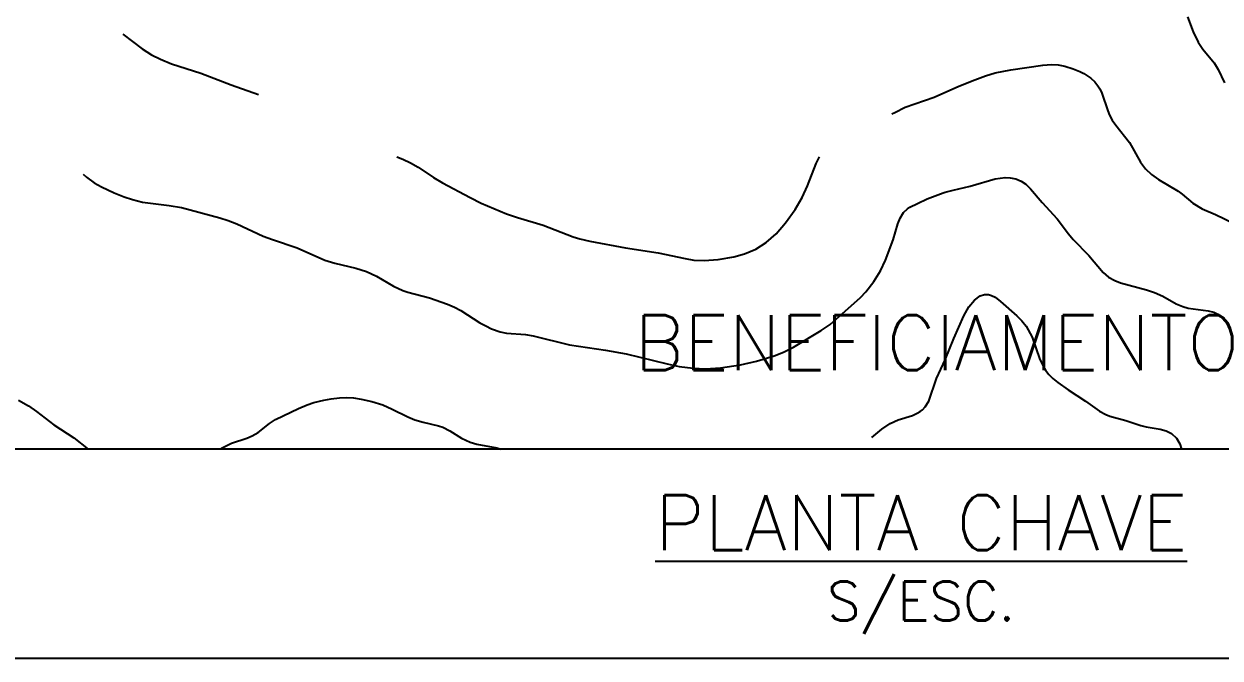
# Model space of a CAD drawing. Header units: millimetres. Extents: x 0 to 42050, y 0 to 29700.
# Drawn here: x 34265 to 38077, y 23652 to 25675 of the extents above; entities that cross this region are included whole.
import ezdxf
from ezdxf.enums import TextEntityAlignment as Align

# ---------------------------------------------------------------- set-up
doc = ezdxf.new("R2010")
doc.units = ezdxf.units.MM
doc.header["$LTSCALE"] = 50
doc.layers.add('CHAVE', color=8, linetype='Continuous', transparency=0.4)
for name, color, linetype in [('FRL5', 5, 'Continuous'), ('TR100', 3, 'Continuous'), ('TR140', 4, 'Continuous')]:
    doc.layers.add(name, color=color, linetype=linetype)
doc.styles.add('TR100', font='simplex.shx')
doc.styles.add('TR140', font='simplex.shx', dxfattribs={"height": 3.5})

# ---------------------------------------------------------------- blocks, each defined once
blk = doc.blocks.new('A$C348914f2')
at = {"layer": 'CHAVE', "flags": 128}
for points in [[(-3576.3, -3502.5), (-3557.9, -3550.1), (-3542.3, -3583.4), (-3527.2, -3605.8), (-3491.2, -3649.1), (-3478.4, -3670.3), (-3458.4, -3713.3)], [(-3576.3, -3502.5), (-3557.9, -3550.1), (-3542.3, -3583.4), (-3527.2, -3605.8), (-3491.2, -3649.1), (-3478.4, -3670.3), (-3458.4, -3713.3)], [(-6969.3, -3557.8), (-6908.3, -3604.8), (-6877.7, -3623.8), (-6849.7, -3638), (-6814, -3652.1), (-6721.1, -3681.8), (-6623.8, -3719.8), (-6536.7, -3749.7)], [(-4518.4, -3812.3), (-4509.3, -3807.1), (-4476, -3791.1), (-4383.7, -3758.2), (-4304.9, -3723.5), (-4254.6, -3703.6), (-4220.2, -3690.9), (-4189.9, -3681.5), (-4139.9, -3671.7), (-4037.9, -3657.2), (-4009.6, -3655), (-3988.4, -3656.1), (-3967.6, -3659.8), (-3940.6, -3668.2), (-3919.6, -3677.2), (-3907, -3683.5), (-3884.7, -3698.1), (-3872.2, -3709.6), (-3862, -3722.6), (-3856.1, -3731.7), (-3849.9, -3745.7), (-3830.4, -3802.7), (-3824.9, -3815.9), (-3816.1, -3831.7), (-3805, -3848.3), (-3761.7, -3903.8), (-3726, -3966.5), (-3709.8, -3986.9), (-3690.8, -4005), (-3669, -4021), (-3606.3, -4058.1), (-3593, -4067.9), (-3559, -4097.1), (-3529.2, -4115.1), (-3487.2, -4133), (-3428, -4161.2)], [(-6096.7, -3949), (-6077.6, -3956.8), (-6052.3, -3968.6), (-6028.1, -3982.2), (-5978.9, -4015), (-5951, -4031.8), (-5862.6, -4079.2), (-5827.6, -4096.5), (-5746.7, -4131.1), (-5712, -4142.7), (-5629.6, -4166.9), (-5533.9, -4204.5), (-5513.3, -4210.6), (-5480.7, -4217.7), (-5367.4, -4238.8), (-5263.4, -4254.9), (-5177.1, -4273.7), (-5149.5, -4278.4), (-5116.6, -4280), (-5072.1, -4276.3), (-5022.6, -4268), (-4987.9, -4258.5), (-4952.2, -4243.2), (-4919.2, -4222.2), (-4887.3, -4194.1), (-4857.1, -4159.8), (-4826.6, -4117.1), (-4804.5, -4078.6), (-4787.8, -4041.5), (-4760.2, -3970.4), (-4749.5, -3949)], [(-7096, -4004.4), (-7085.2, -4013.9), (-7060.5, -4031.6), (-7037.5, -4044.7), (-6997, -4063.8), (-6965.3, -4076.6), (-6938.7, -4085.6), (-6907.1, -4093.1), (-6822, -4103.9), (-6782.8, -4111), (-6660, -4143.5), (-6634, -4151.7), (-6606.2, -4162.6), (-6522.3, -4201.5), (-6492.4, -4212.8), (-6413.9, -4238.9), (-6325.3, -4278.3), (-6293.4, -4287.9), (-6227.2, -4304), (-6193.2, -4314.9), (-6161.3, -4329.7), (-6107.2, -4361.8), (-6077.2, -4375.1), (-6061.1, -4380.5), (-5991.8, -4398.8), (-5934.4, -4419.3), (-5912.3, -4428.9), (-5892.7, -4439.3), (-5831.8, -4478), (-5813, -4488.3), (-5794.6, -4497.3), (-5767, -4507), (-5746.5, -4511.4), (-5686.5, -4515.9), (-5661.3, -4519.6), (-5545.7, -4548.3), (-5431.2, -4565.2), (-5365.1, -4577.2), (-5235, -4609), (-5196.3, -4617.2), (-5152.1, -4623.2), (-5112.6, -4624.7), (-5064.2, -4621.8), (-5001.3, -4612.4), (-4949.9, -4600.8), (-4894.2, -4584.1), (-4863.7, -4571.9), (-4832.6, -4555.9), (-4743.8, -4503.1), (-4715.7, -4483.4), (-4618.6, -4397.3), (-4601.2, -4379.3), (-4575.9, -4346.2), (-4554.8, -4312.1), (-4538.8, -4278.7), (-4514.4, -4214), (-4499.1, -4162.4), (-4492.5, -4144.6), (-4485.2, -4131.5), (-4481, -4126.5), (-4468.9, -4115.1), (-4461.2, -4110), (-4437, -4097.3), (-4405.6, -4083.4), (-4354.8, -4063.6), (-4349.2, -4062.1)], [(-4349.2, -4062.1), (-4323.3, -4055.1), (-4268.6, -4043), (-4189.6, -4019.3), (-4158, -4014.9), (-4141.4, -4015.6), (-4123.4, -4019.5), (-4106, -4026.7), (-4091.7, -4036.5), (-4076.4, -4051.4), (-4040.1, -4095.1), (-3991.9, -4146.5), (-3955.5, -4195), (-3940.4, -4212.8), (-3890.9, -4263.2), (-3845.4, -4317.5), (-3828.4, -4332.3), (-3808.4, -4343.8), (-3789.8, -4350.7), (-3707, -4373.2), (-3681.7, -4381.5), (-3655, -4393.7), (-3612.3, -4417.6), (-3591.6, -4426.7), (-3574, -4431.4), (-3510.1, -4440.3), (-3492.6, -4444.6), (-3479.9, -4450.3), (-3460.3, -4462.4)], [(-4582.3, -4843.6), (-4550.4, -4817.6), (-4524.3, -4799.7), (-4498.7, -4788), (-4452.6, -4773.4), (-4437.7, -4766.9), (-4428.2, -4761.2), (-4421.1, -4755.9), (-4412.1, -4746.6), (-4400.7, -4728.2), (-4376.5, -4656.3), (-4348.9, -4596.6), (-4321.1, -4528.7), (-4289.3, -4456.6), (-4273, -4426.9), (-4255.6, -4406.3), (-4236.9, -4392.6), (-4223.1, -4388.2), (-4210.9, -4388.3), (-4201.5, -4390.8), (-4189.2, -4396.8), (-4172.2, -4410.2), (-4120.6, -4455.7), (-4104.2, -4471.9), (-4090.4, -4489), (-4071.5, -4524.4), (-4047.8, -4591.8), (-4036.9, -4616.6), (-4029, -4629.7), (-4018.8, -4642.9), (-4005.4, -4656.3), (-3989.9, -4669.1), (-3957, -4692.4), (-3901.3, -4727.8), (-3857.4, -4759.7), (-3836.7, -4771), (-3824, -4776.4), (-3773.3, -4789.9), (-3725.5, -4805.4), (-3708.1, -4809.6), (-3663.4, -4817.1), (-3644.1, -4822.6), (-3627.8, -4831.3), (-3611.5, -4846.3), (-3600.9, -4864.3), (-3595.3, -4880.9)], [(-4349.2, -4597.4), (-4348.9, -4596.6), (-4321.1, -4528.7), (-4289.3, -4456.6), (-4273, -4426.9), (-4255.6, -4406.3), (-4236.9, -4392.6), (-4223.1, -4388.2), (-4210.9, -4388.3), (-4201.5, -4390.8), (-4189.2, -4396.8), (-4172.2, -4410.2), (-4120.6, -4455.7), (-4104.2, -4471.9), (-4090.4, -4489), (-4071.5, -4524.4), (-4047.8, -4591.8), (-4036.9, -4616.6), (-4034.5, -4620.5)], [(-4058.4, -4561.5), (-4047.8, -4591.8), (-4036.9, -4616.6), (-4029, -4629.7), (-4018.8, -4642.9), (-4005.4, -4656.3), (-3989.9, -4669.1), (-3957, -4692.4), (-3901.3, -4727.8), (-3857.4, -4759.7), (-3836.7, -4771), (-3824, -4776.4), (-3773.3, -4789.9), (-3725.5, -4805.4), (-3708.1, -4809.6), (-3663.4, -4817.1), (-3644.1, -4822.6), (-3627.8, -4831.3), (-3611.5, -4846.3), (-3600.9, -4864.3), (-3595.3, -4880.9)], [(-7301.5, -4725.5), (-7270.4, -4743.3), (-7244.3, -4761.6), (-7189.6, -4803.3), (-7125.1, -4845.3), (-7080.4, -4880.9)], [(-4360, -4620.5), (-4349.2, -4597.4)], [(-6658.4, -4880.9), (-6655, -4878.6), (-6622.7, -4862.1), (-6574.1, -4845.7), (-6557.6, -4838.9), (-6538.6, -4828), (-6501.7, -4799.5), (-6482.8, -4787.2), (-6409.5, -4751.4), (-6381.6, -4739.6), (-6360.4, -4732.7), (-6328.5, -4724.9), (-6305.1, -4720.6), (-6279.2, -4717.5), (-6257, -4716.7), (-6233.9, -4717.9), (-6209.4, -4721.4), (-6176.1, -4729), (-6141.2, -4740.2), (-6111, -4753.2), (-6061.5, -4778.1), (-6038.5, -4787.3), (-6012.6, -4795), (-5963.9, -4806.4), (-5949.7, -4811.4), (-5927, -4822.7), (-5890.2, -4845.7), (-5862.5, -4859.2), (-5841.1, -4865.3), (-5777.8, -4877.4), (-5763.5, -4880.9)]]:
    blk.add_lwpolyline(points, dxfattribs=at)
at = {"layer": 'FRL5'}
for points in [[(-8750, 0), (0, 0), (0, -4880.9), (-8750, -4880.9)], [(-8750, -5547.6), (0, -5547.6), (0, -4880.9), (-8750, -4880.9)]]:
    blk.add_lwpolyline(points, close=True, dxfattribs=at)
at = {"layer": 'TR100', "style": 'TR100'}
blk.add_text('S/ESC.', height=125, dxfattribs=at).set_placement((-4425.3, -5365.7), align=Align.MIDDLE_CENTER)
at = {"layer": 'TR140', "style": 'TR140'}
for s, p in [('BENEFICIAMENTO', (-4375, -4541.9)), ('%%uPLANTA CHAVE', (-4425.3, -5115.7))]:
    blk.add_text(s, height=175, dxfattribs=at).set_placement(p, align=Align.MIDDLE_CENTER)

msp = doc.modelspace()

# ---------------------------------------------------------------- block references
msp.add_blockref('A$C348914f2', (41550, 29200))

doc.saveas('drawing.dxf')
